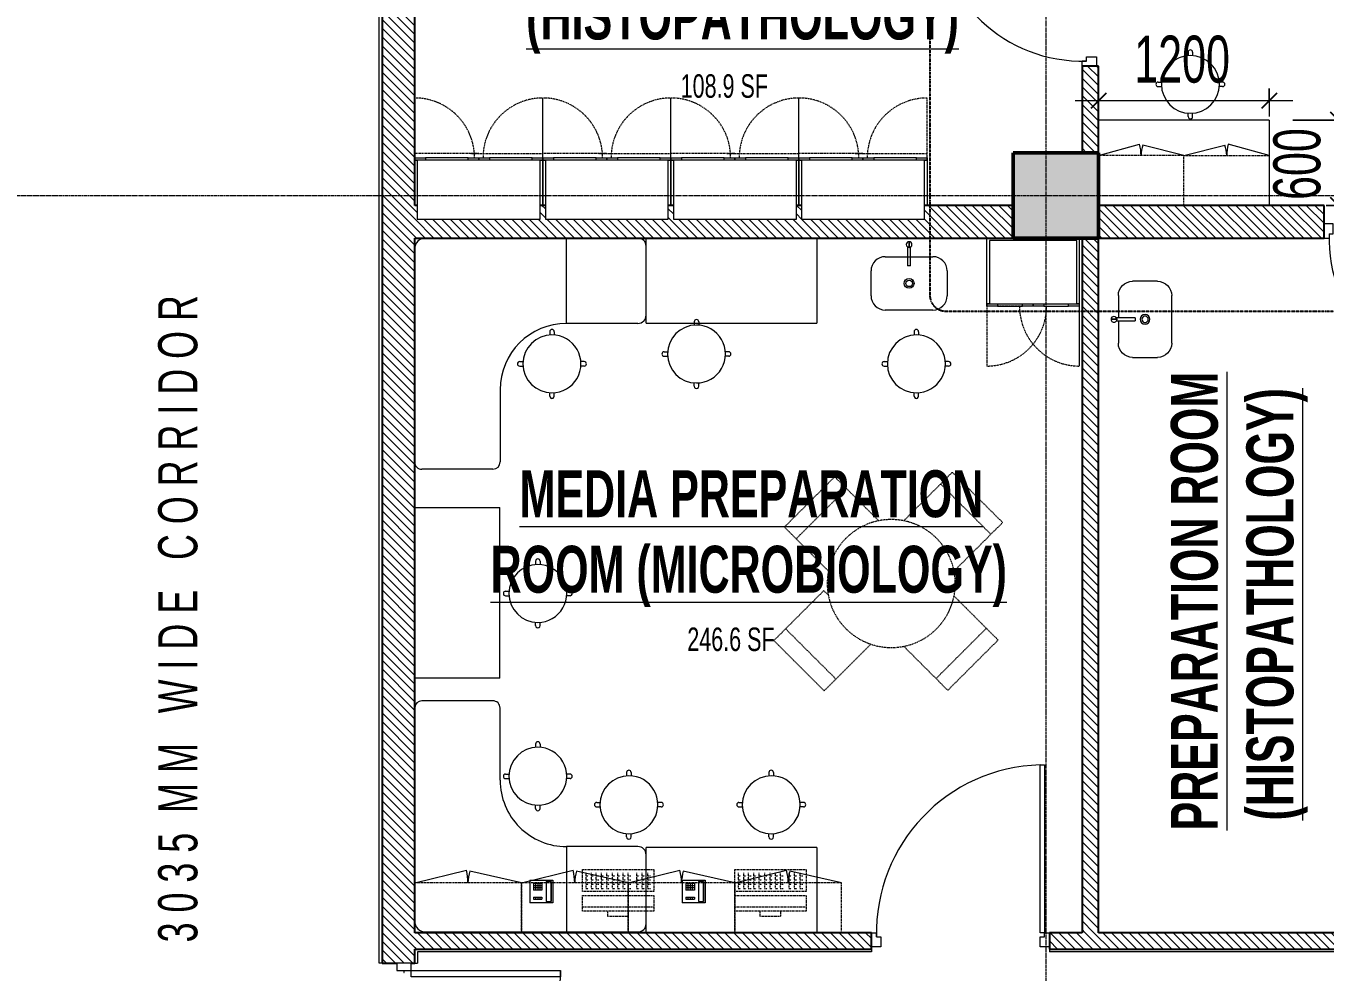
# Model space of a CAD drawing. Header units: millimetres. Extents: x -25222 to 91371, y -63339 to 20835.
# Drawn here: x 46568 to 55697, y -46850 to -40197 of the extents above; entities that cross this region are included whole.
import ezdxf

# ---------------------------------------------------------------- set-up
doc = ezdxf.new("R2010")
doc.units = ezdxf.units.MM
for name, pattern in [('Dash', [6.35, 3.175, -3.175]), ('Dash_2_', [6.35, 3.175, -3.175]), ('Grid Line', [22.225, 12.7, -3.175, 3.175, -3.175]), ('IMPORT-SLDTANVISIBLE0', [12.7, 6.35, -1.27, 1.27, -1.27, 1.27, -1.27])]:
    doc.linetypes.add(name, pattern=pattern)
for name, color, linetype, lineweight in [('A-ANNO-DIMS', 211, 'Continuous', 9), ('A-ANNO-DIMS-110', 211, 'Continuous', 9), ('A-ANNO-SYMB', 150, 'Continuous', 9), ('A-AREA-IDEN', 2, 'Continuous', 9), ('A-DETL-GENF', 92, 'Continuous', 5), ('A-DOOR', 31, 'Continuous', 5), ('A-DOOR-FRAM', 31, 'Continuous', 5), ('A-WALL', 113, 'Continuous', 5), ('A-WALL-PATT', 111, 'Continuous', 25), ('E-COMM', 2, 'Continuous', 5), ('G-ANNO-TEXT', 231, 'Continuous', 9), ('I-FURN', 30, 'Continuous', 5), ('P-SANR-FIXT', 6, 'Continuous', 5), ('Q-CASE', 31, 'Continuous', 5), ('Q-CASE-HDLN', 31, 'Dash_2_', 5), ('Q-SPCQ', 91, 'Continuous', 5), ('S-COLS', 52, 'Continuous', 5), ('S-GRID', 1, 'Continuous', 9)]:
    doc.layers.add(name, color=color, linetype=linetype, lineweight=lineweight)
doc.styles.add('Swis721 Cn BT_3', font='swissc.ttf', dxfattribs={"width": 0.8, "height": 165})
doc.styles.add('Swis721 Cn BT_4', font='swissc.ttf', dxfattribs={"width": 0.8, "height": 275})
doc.styles.add('Swis721 Cn BT_9', font='swissc.ttf', dxfattribs={"width": 0.8, "height": 330})
doc.styles.add('Swis721 Cn BT_B', font='swisscb.ttf', dxfattribs={"width": 0.8, "height": 330})
doc.dimstyles.new('Diagonal_-3_mm_Swiss', dxfattribs={"dimscale": 304.8, "dimtxt": 333.106598, "dimasz": 0.360892, "dimexe": 0.360892, "dimexo": 0.541339, "dimgap": 0.072178, "dimtad": 1, "dimdec": 0, "dimzin": 0, "dimdsep": 46, "dimtxsty": 'Swis721 Cn BT_9', "dimblk1": 'OBLIQUE', "dimblk2": 'OBLIQUE', "dimsah": 1, "dimcen": 0.09, "dimdle": 0.541339, "dimazin": 0, "dimtfac": 1, "dimtdec": 4, "dimtix": 1, "dimtmove": 0, "dimatfit": 3, "dimfxl": 1, "dimtvp": 1, "dimtolj": 1, "dimtzin": 0, "dimarcsym": 2})
pattern_1 = [(315, (14219.89, -54691.457), (30.869454, 30.869454), [])]

# ---------------------------------------------------------------- blocks, each defined once
blk = doc.blocks.new('CHAIR_office_ergonomic - FQBS-018-402431-4_ FOURTH FLOOR - GA PLAN')
at = {"layer": 'I-FURN', "color": 53, "linetype": 'Dash', "lineweight": 9}
for p, q in [((0, 536.8), (-500, 536.8)), ((-500, 471.8), (-500, 536.6)), ((-500, 465.3), (-500, 471.8)), ((-500, 420), (-500, 465.3)), ((0, 536.6), (0, 465.3)), ((0, 465.3), (0, 420)), ((-500, 97.4), (-500, 420)), ((-500, 420), (0, 420)), ((0, 420), (0, 97.4))]:
    blk.add_line(p, q, dxfattribs=at)
blk = doc.blocks.new('TABLE_round - FQTA-057-455834-4_ FOURTH FLOOR - GA PLAN')
at = {"layer": 'I-FURN', "color": 53, "linetype": 'Dash', "lineweight": 9}
for start, end in [(360, 180), (180, 360)]:
    blk.add_arc((0, 0), 450, start, end, dxfattribs=at)
blk = doc.blocks.new('CHAIR_office_ergonomic - FQBS-018-V16-4_ FOURTH FLOOR - GA PLAN')
at = {"layer": 'I-FURN', "color": 53, "linetype": 'Dash', "lineweight": 9}
for p, q in [((-454.2, -40.5), (-500, -40.5)), ((-500, -74.3), (-500, -40.5)), ((-500, -420), (-500, -74.3)), ((0, -71.7), (0, -74.3)), ((0, -74.3), (0, -420)), ((-500, -465.3), (-500, -420)), ((0, -420), (-500, -420)), ((0, -420), (0, -465.3)), ((-500, -536.6), (-500, -465.3)), ((-500, -536.8), (0, -536.8)), ((0, -465.3), (0, -536.6))]:
    blk.add_line(p, q, dxfattribs=at)
blk = doc.blocks.new('CHAIR_office_ergonomic - FQBS-018-V17-4_ FOURTH FLOOR - GA PLAN')
at = {"layer": 'I-FURN', "color": 53, "linetype": 'Dash', "lineweight": 9}
for p, q in [((0, 536.8), (-500, 536.8)), ((-500, 465.3), (-500, 536.6)), ((-500, 420), (-500, 465.3)), ((0, 536.6), (0, 465.3)), ((0, 465.3), (0, 420)), ((-500, 74.3), (-500, 420)), ((-500, 420), (0, 420)), ((0, 420), (0, 74.3)), ((-500, 53.5), (-500, 74.3)), ((0, 74.3), (0, 53.5))]:
    blk.add_line(p, q, dxfattribs=at)
blk = doc.blocks.new('CHAIR_office_ergonomic - FQBS-018-V18-4_ FOURTH FLOOR - GA PLAN')
at = {"layer": 'I-FURN', "color": 53, "linetype": 'Dash', "lineweight": 9}
for p, q in [((-500, -420), (-500, -97.4)), ((0, -97.4), (0, -420)), ((-500, -465.3), (-500, -420)), ((0, -420), (-500, -420)), ((0, -420), (0, -465.3)), ((-500, -536.6), (-500, -465.3)), ((-500, -536.8), (0, -536.8)), ((0, -465.3), (0, -536.6))]:
    blk.add_line(p, q, dxfattribs=at)
blk = doc.blocks.new('Lab_Stool_981 - Lab_Stool_981-395555-4_ FOURTH FLOOR - GA PLAN')
at = {"layer": 'I-FURN', "color": 53, "lineweight": 9}
for p, q in [((-15.9, 226.5), (-15.9, 203)), ((15.9, 226.5), (15.9, 203)), ((-226.5, 15.9), (-203, 15.9)), ((226.5, 15.9), (203, 15.9)), ((-226.5, -15.9), (-203, -15.9)), ((226.5, -15.9), (203, -15.9)), ((-15.9, -226.5), (-15.9, -203)), ((15.9, -226.5), (15.9, -203))]:
    blk.add_line(p, q, dxfattribs=at)
for centre, radius, start, end in [((0, 0), 203.6, 360, 180), ((0, 226.5), 15.9, 0, 180), ((-226.5, 0), 15.9, 90, 270), ((0, 0), 203.6, 180, 360), ((226.5, 0), 15.9, 270, 90), ((0, -226.5), 15.9, 180, 360)]:
    blk.add_arc(centre, radius, start, end, dxfattribs=at)
blk = doc.blocks.new('CABINET_tall_double_w_glazed_doors - FIJO-214-472242-4_ FOURTH FLOOR - GA PLAN')
at = {"layer": 'Q-CASE', "color": 53, "lineweight": 9}
for p, q in [((-177.8, 450), (-177.8, 870)), ((-177.8, 432), (-177.8, 450)), ((-177.8, 450), (-102.8, 450)), ((-159.8, 432), (-177.8, 432)), ((-177.8, 432), (-159.8, 432)), ((-177.8, 115), (-177.8, 432)), ((704.2, 432), (-159.8, 432)), ((-159.8, 432), (-159.8, 18)), ((-102.8, 450), (-102.8, 432)), ((197.2, 450), (-102.8, 450)), ((197.2, 432), (197.2, 450)), ((197.2, 450), (272.2, 450)), ((272.2, 432), (272.2, 450)), ((272.2, 450), (347.2, 450)), ((272.2, 450), (272.2, 432)), ((347.2, 450), (347.2, 432)), ((647.2, 450), (347.2, 450)), ((647.2, 432), (647.2, 450)), ((647.2, 450), (722.2, 450)), ((704.2, 18), (704.2, 432)), ((722.2, 432), (704.2, 432)), ((704.2, 432), (722.2, 432)), ((722.2, 450), (722.2, 432)), ((722.2, 432), (722.2, 115)), ((-159.8, 18), (704.2, 18))]:
    blk.add_line(p, q, dxfattribs=at)
at = {"layer": 'Q-CASE-HDLN', "color": 53, "linetype": 'Dash', "lineweight": 9}
for p, q in [((722.2, 432), (722.2, 870)), ((272.2, 480), (-177.8, 480)), ((216.1, 480), (272.2, 480)), ((272.2, 480), (722.2, 480)), ((272.2, 480), (328.3, 480))]:
    blk.add_line(p, q, dxfattribs=at)
for centre, start, end in [((-177.8, 450), 360, 90), ((722.2, 450), 90, 180)]:
    blk.add_arc(centre, 420, start, end, dxfattribs=at)
blk = doc.blocks.new('CABINET_tall_double_w_glazed_doors - FIJO-214-V19-4_ FOURTH FLOOR - GA PLAN')
at = {"layer": 'Q-CASE', "color": 53, "lineweight": 9}
for p, q in [((-177.8, 450), (-177.8, 870)), ((-177.8, 450), (-102.8, 450)), ((-159.8, 432), (-177.8, 432)), ((-177.8, 432), (-159.8, 432)), ((704.2, 432), (-159.8, 432)), ((-159.8, 432), (-159.8, 18)), ((-102.8, 450), (-102.8, 432)), ((197.2, 450), (-102.8, 450)), ((197.2, 432), (197.2, 450)), ((197.2, 450), (272.2, 450)), ((272.2, 432), (272.2, 450)), ((272.2, 450), (347.2, 450)), ((272.2, 450), (272.2, 432)), ((347.2, 450), (347.2, 432)), ((647.2, 450), (347.2, 450)), ((647.2, 432), (647.2, 450)), ((647.2, 450), (722.2, 450)), ((704.2, 18), (704.2, 432)), ((722.2, 432), (704.2, 432)), ((704.2, 432), (722.2, 432)), ((722.2, 450), (722.2, 432)), ((722.2, 432), (722.2, 115)), ((-159.8, 18), (704.2, 18))]:
    blk.add_line(p, q, dxfattribs=at)
at = {"layer": 'Q-CASE-HDLN', "color": 53, "linetype": 'Dash', "lineweight": 9}
for p, q in [((722.2, 432), (722.2, 870)), ((272.2, 480), (-177.8, 480)), ((216.1, 480), (272.2, 480)), ((272.2, 480), (722.2, 480)), ((272.2, 480), (328.3, 480))]:
    blk.add_line(p, q, dxfattribs=at)
for centre, start, end in [((-177.8, 450), 360, 90), ((722.2, 450), 90, 180)]:
    blk.add_arc(centre, 420, start, end, dxfattribs=at)
blk = doc.blocks.new('TAPWARE_boiling-chilled_water_unit1 - HYTP-029-439309-4_ FOURTH FLOOR - GA PLAN')
at = {"layer": 'P-SANR-FIXT', "color": 53, "lineweight": 9}
for p, q in [((0, 520), (0, 480)), ((0, 480), (0, 520)), ((10, 350), (-10, 350))]:
    blk.add_line(p, q, dxfattribs=at)
for start, end in [(90, 270), (270, 90)]:
    blk.add_arc((0, 500), 20, start, end, dxfattribs=at)
for points in [[(-6.3, 481), (-7.6, 481.4), (-8.8, 482), (-10, 482.7)], [(-10, 482.7), (-10, 473), (-10, 452.5), (-10, 419.4), (-10, 384.9), (-10, 361.6), (-10, 350)], [(-2.1, 480.1), (-2.8, 480.2), (-3.5, 480.3), (-4.1, 480.4)], [(4.2, 480.5), (3.5, 480.3), (2.8, 480.2), (2.1, 480.1)], [(10, 482.7), (8.8, 482), (7.6, 481.4), (6.3, 481)], [(10, 350), (10, 361.6), (10, 384.9), (10, 419.4), (10, 452.5), (10, 473), (10, 482.7)]]:
    blk.add_open_spline(points, degree=3, dxfattribs=at)
blk = doc.blocks.new('BETACRYL BB R 5337 - 0-100 Classic White-408851-4_ FOURTH FLOOR - GA PLAN')
at = {"layer": 'A-DETL-GENF', "color": 53, "lineweight": 9}
for p, q in [((-167.5, 187.5), (167.5, 187.5)), ((-267.5, -87.5), (-267.5, 87.5)), ((267.5, 87.5), (267.5, -87.5)), ((-10, -187.5), (-167.5, -187.5)), ((167.5, -187.5), (10, -187.5))]:
    blk.add_line(p, q, dxfattribs=at)
for radius in [35, 23]:
    blk.add_circle((0, 0), radius, dxfattribs=at)
for centre, start, end in [((-167.5, 87.5), 90, 180), ((167.5, 87.5), 360, 90), ((-167.5, -87.5), 180, 270), ((167.5, -87.5), 270, 360)]:
    blk.add_arc(centre, 100, start, end, dxfattribs=at)
blk = doc.blocks.new('BETACRYL BB R 5337 - 0-100 Classic White-V22-4_ FOURTH FLOOR - GA PLAN')
at = {"layer": 'A-DETL-GENF', "color": 53, "lineweight": 9}
for p, q in [((-167.5, 187.5), (167.5, 187.5)), ((-267.5, -87.5), (-267.5, 87.5)), ((267.5, 87.5), (267.5, -87.5)), ((167.5, -187.5), (-167.5, -187.5))]:
    blk.add_line(p, q, dxfattribs=at)
for radius in [35, 23]:
    blk.add_circle((0, 0), radius, dxfattribs=at)
for centre, start, end in [((-167.5, 87.5), 90, 180), ((167.5, 87.5), 360, 90), ((-167.5, -87.5), 180, 270), ((167.5, -87.5), 270, 360)]:
    blk.add_arc(centre, 100, start, end, dxfattribs=at)
blk = doc.blocks.new('CABINET_tall_double_w_glazed_doors - 690-474934-4_ FOURTH FLOOR - GA PLAN')
at = {"layer": 'Q-CASE', "color": 53, "lineweight": 9}
for p, q in [((-52.8, 480), (-52.8, 900)), ((-52.8, 462), (-52.8, 480)), ((-52.8, 480), (22.2, 480)), ((-34.8, 462), (-52.8, 462)), ((-52.8, 462), (-34.8, 462)), ((-52.8, 0), (-52.8, 462)), ((579.2, 462), (-34.8, 462)), ((-34.8, 462), (-34.8, 18)), ((22.2, 480), (22.2, 462)), ((197.2, 480), (22.2, 480)), ((197.2, 462), (197.2, 480)), ((197.2, 480), (272.2, 480)), ((272.2, 462), (272.2, 480)), ((272.2, 480), (347.2, 480)), ((272.2, 480), (272.2, 462)), ((347.2, 480), (347.2, 462)), ((522.2, 480), (347.2, 480)), ((522.2, 462), (522.2, 480)), ((522.2, 480), (597.2, 480)), ((579.2, 18), (579.2, 462)), ((597.2, 462), (579.2, 462)), ((579.2, 462), (597.2, 462)), ((597.2, 480), (597.2, 462)), ((597.2, 462), (597.2, 0)), ((-34.8, 18), (579.2, 18))]:
    blk.add_line(p, q, dxfattribs=at)
at = {"layer": 'Q-CASE-HDLN', "color": 53, "linetype": 'Dash', "lineweight": 9}
for p, q in [((597.2, 462), (597.2, 900)), ((197.2, 480), (22.2, 480)), ((347.2, 480), (522.2, 480))]:
    blk.add_line(p, q, dxfattribs=at)
for centre, start, end in [((-52.8, 480), 360, 90), ((597.2, 480), 90, 180)]:
    blk.add_arc(centre, 420, start, end, dxfattribs=at)
blk = doc.blocks.new('CUPBOARD_wall_mount_double_door_adj_shelves - FIJO-146 _waterproof_-3240660-4_ FOURTH FLOOR - GA PLAN')
at = {"layer": 'Q-CASE', "color": 53, "lineweight": 9}
for p, q in [((-330.3, 350), (33.1, 439)), ((419.7, 350), (56.6, 433.7))]:
    blk.add_line(p, q, dxfattribs=at)
for centre, radius, start, end in [((-331.6, 350), 375.4, 360, 13.71424), ((420.7, 335.4), 377.2, 164.89323, 177.77552)]:
    blk.add_arc(centre, radius, start, end, dxfattribs=at)
at = {"layer": 'Q-CASE-HDLN', "color": 53, "linetype": 'Dash', "lineweight": 9}
for p, q in [((419.7, 350), (-330.3, 350)), ((-330.3, 350), (-330.3, 0)), ((419.7, 0), (419.7, 350)), ((-330.3, 0), (419.7, 0))]:
    blk.add_line(p, q, dxfattribs=at)
blk = doc.blocks.new('COMPUTER_desktop - ITNE-007-373771-4_ FOURTH FLOOR - GA PLAN')
at = {"layer": 'Q-SPCQ', "color": 53, "linetype": 'Dash', "lineweight": 9}
for p, q in [((-500, 155), (0, 155)), ((-500, 0), (-500, 155)), ((-478, 131), (-478, 111)), ((-478, 111), (-458, 111)), ((-478, 101), (-478, 81)), ((-440.8, 131), (-440.8, 111)), ((-440.8, 111), (-420.8, 111)), ((-440.8, 101), (-440.8, 81)), ((-406.5, 131), (-406.5, 111)), ((-406.5, 111), (-386.5, 111)), ((-406.5, 101), (-406.5, 81)), ((-370.5, 131), (-370.5, 111)), ((-370.5, 111), (-350.5, 111)), ((-370.5, 101), (-370.5, 81)), ((-332.1, 131), (-332.1, 111)), ((-332.1, 111), (-312.1, 111)), ((-332.1, 101), (-332.1, 81)), ((-292.3, 131), (-292.3, 111)), ((-292.3, 111), (-272.3, 111)), ((-292.3, 101), (-292.3, 81)), ((-255.8, 131), (-255.8, 111)), ((-255.8, 111), (-235.8, 111)), ((-255.8, 101), (-255.8, 81)), ((-217.3, 131), (-217.3, 111)), ((-217.3, 111), (-197.3, 111)), ((-217.3, 101), (-217.3, 81)), ((-181.4, 131), (-181.4, 111)), ((-181.4, 111), (-161.4, 111)), ((-181.4, 101), (-181.4, 81)), ((-122.2, 131), (-122.2, 111)), ((-122.2, 111), (-102.2, 111)), ((-122.2, 101), (-122.2, 81)), ((-84.2, 131), (-84.2, 111)), ((-84.2, 111), (-64.2, 111)), ((-84.2, 101), (-84.2, 81)), ((-43.2, 131), (-43.2, 111)), ((-43.2, 111), (-23.2, 111)), ((-43.2, 101), (-43.2, 81)), ((0, 155), (0, 0)), ((0, 0), (-500, 0)), ((-478, 81), (-458, 81)), ((-478, 71), (-478, 51)), ((-478, 51), (-458, 51)), ((-478, 41), (-478, 21)), ((-478, 21), (-458, 21)), ((-440.8, 81), (-420.8, 81)), ((-440.8, 71), (-440.8, 51)), ((-440.8, 51), (-420.8, 51)), ((-440.8, 41), (-440.8, 21)), ((-440.8, 21), (-420.8, 21)), ((-406.5, 81), (-386.5, 81)), ((-406.5, 71), (-406.5, 51)), ((-406.5, 51), (-386.5, 51)), ((-406.5, 41), (-406.5, 21)), ((-406.5, 21), (-386.5, 21)), ((-370.5, 81), (-350.5, 81)), ((-370.5, 71), (-370.5, 51)), ((-370.5, 51), (-350.5, 51)), ((-370.5, 41), (-370.5, 21)), ((-370.5, 21), (-350.5, 21)), ((-332.1, 81), (-312.1, 81)), ((-332.1, 71), (-332.1, 51)), ((-332.1, 51), (-312.1, 51)), ((-332.1, 41), (-332.1, 21)), ((-332.1, 21), (-312.1, 21)), ((-292.3, 81), (-272.3, 81)), ((-292.3, 71), (-292.3, 51)), ((-292.3, 51), (-272.3, 51)), ((-292.3, 41), (-292.3, 21)), ((-292.3, 21), (-272.3, 21)), ((-255.8, 81), (-235.8, 81)), ((-255.8, 71), (-255.8, 51)), ((-255.8, 51), (-235.8, 51)), ((-255.8, 41), (-255.8, 21)), ((-255.8, 21), (-235.8, 21)), ((-217.3, 81), (-197.3, 81)), ((-217.3, 71), (-217.3, 51)), ((-217.3, 51), (-197.3, 51)), ((-217.3, 41), (-217.3, 21)), ((-217.3, 21), (-197.3, 21)), ((-181.4, 81), (-161.4, 81)), ((-181.4, 71), (-181.4, 51)), ((-181.4, 51), (-161.4, 51)), ((-181.4, 41), (-181.4, 21)), ((-181.4, 21), (-161.4, 21)), ((-122.2, 81), (-102.2, 81)), ((-122.2, 71), (-122.2, 51)), ((-122.2, 51), (-102.2, 51)), ((-122.2, 41), (-122.2, 21)), ((-122.2, 21), (-102.2, 21)), ((-84.2, 81), (-64.2, 81)), ((-84.2, 71), (-84.2, 51)), ((-84.2, 51), (-64.2, 51)), ((-84.2, 41), (-84.2, 21)), ((-84.2, 21), (-64.2, 21)), ((-43.2, 81), (-23.2, 81)), ((-43.2, 71), (-43.2, 51)), ((-43.2, 51), (-23.2, 51)), ((-43.2, 41), (-43.2, 21)), ((-43.2, 21), (-23.2, 21)), ((0, 0), (-500, 0)), ((-500, -138), (-500, -29)), ((-500, -29), (0, -29)), ((0, -29), (0, -138)), ((-500, -109), (0, -109)), ((0, -138), (-500, -138)), ((-323.1, -175), (-323.1, -138)), ((-179.5, -175), (-323.1, -175)), ((-179.5, -138), (-179.5, -175))]:
    blk.add_line(p, q, dxfattribs=at)
blk = doc.blocks.new('TELEPHONE_handset2 - ITNE-049-356145-4_ FOURTH FLOOR - GA PLAN')
at = {"layer": 'E-COMM', "color": 53, "lineweight": 9}
for p, q in [((-80, -80), (-80, 80)), ((-80, 80), (80, 80)), ((-70, 70), (70, 70)), ((-70, 70), (-70, 68.1)), ((70, 68.1), (-70, 68.1)), ((-70, 68.1), (-70, 33.2)), ((-70, 33.2), (70, 33.2)), ((-55, 4.7), (-10, 4.7)), ((-55, 4.7), (-55, -55.1)), ((-40, 4.7), (-40, -55.1)), ((-25, 4.7), (-25, -55.1)), ((-10, 4.7), (-10, -55.1)), ((40, 4.7), (55, 4.7)), ((40, -55.1), (40, 4.7)), ((55, -55.1), (55, 4.7)), ((70, 70), (70, 68.1)), ((70, 33.2), (70, 68.1)), ((80, 80), (80, -80)), ((-80, -80), (80, -80)), ((-55, -10.2), (-10, -10.2)), ((-55, -25.2), (-10, -25.2)), ((-55, -40.1), (-10, -40.1)), ((-55, -55.1), (-10, -55.1)), ((40, -10.2), (55, -10.2)), ((40, -25.2), (55, -25.2)), ((40, -40.1), (55, -40.1)), ((40, -55.1), (55, -55.1))]:
    blk.add_line(p, q, dxfattribs=at)
blk = doc.blocks.new('Lab_Stool_981 - Lab_Stool_981-398102-4_ FOURTH FLOOR - GA PLAN')
at = {"layer": 'I-FURN', "color": 53, "lineweight": 9}
for p, q in [((-15.9, 226.5), (-15.9, 203)), ((15.9, 226.5), (15.9, 203)), ((-226.5, 15.9), (-203, 15.9)), ((226.5, 15.9), (203, 15.9)), ((-226.5, -15.9), (-203, -15.9)), ((226.5, -15.9), (203, -15.9)), ((-15.9, -226.5), (-15.9, -203)), ((15.9, -226.5), (15.9, -203))]:
    blk.add_line(p, q, dxfattribs=at)
for centre, radius, start, end in [((0, 0), 203.6, 0, 180), ((0, 226.5), 15.9, 0, 180), ((-226.5, 0), 15.9, 90, 270), ((226.5, 0), 15.9, 270, 90), ((0, 0), 203.6, 180, 0), ((0, -226.5), 15.9, 180, 360)]:
    blk.add_arc(centre, radius, start, end, dxfattribs=at)
blk = doc.blocks.new('Steelcase Details - Worksurface - Airtouch - Universal System - Rectangular - 1200_600-V59-4_ FOURTH FLOOR - GA PLAN')
at = {"layer": 'I-FURN', "color": 53, "lineweight": 9}
for p, q in [((25.4, -647.2), (25.4, -48.2)), ((1225.4, -418.2), (1225.4, -647.2)), ((25.4, -647.2), (1225.4, -647.2))]:
    blk.add_line(p, q, dxfattribs=at)
blk = doc.blocks.new('Steelcase Details - Worksurface - Series 5 - 90 Degree Equal - 23__ D x 64__ W-V64-4_ FOURTH FLOOR - GA PLAN')
at = {"layer": 'I-FURN', "color": 53, "lineweight": 9}
for p, q in [((461.5, -493.5), (461.5, -1985.8)), ((2087.1, -966.5), (2087.1, -468.1)), ((1528.3, -1017.3), (2036.3, -1017.3)), ((1061.5, -1484.1), (461.5, -1484.1)), ((1061.5, -1985.8), (1061.5, -1484.1))]:
    blk.add_line(p, q, dxfattribs=at)
for centre, radius, start, end in [((537.7, -493.5), 76.2, 90, 180), ((2036.3, -468.1), 50.8, 0, 90), ((2036.3, -966.5), 50.8, 270, 360), ((1528.3, -1484.1), 466.8, 90, 180), ((518.7, -1985.8), 57.2, 180, 270), ((1004.4, -1985.8), 57.1, 270, 0)]:
    blk.add_arc(centre, radius, start, end, dxfattribs=at)
blk = doc.blocks.new('Steelcase Details - Worksurface - Airtouch - Universal System - Rectangular - 1200_600-1183984-4_ FOURTH FLOOR - GA PLAN')
at = {"layer": 'I-FURN', "color": 53, "lineweight": 9}
for p, q in [((25.4, -647.2), (25.4, -48.2)), ((1225.4, -48.2), (1225.4, -647.2)), ((25.4, -647.2), (1225.4, -647.2))]:
    blk.add_line(p, q, dxfattribs=at)
blk = doc.blocks.new('Steelcase Details - Worksurface - Series 5 - 90 Degree Equal - 23__ D x 64__ W-V65-4_ FOURTH FLOOR - GA PLAN')
at = {"layer": 'I-FURN', "color": 53, "lineweight": 9}
for p, q in [((1061.5, 1985.8), (1061.5, 1484.1)), ((1061.5, 1484.1), (461.5, 1484.1)), ((1528.3, 1017.3), (2036.3, 1017.3)), ((2087.1, 966.5), (2087.1, 468.1))]:
    blk.add_line(p, q, dxfattribs=at)
for centre, radius, start, end in [((518.7, 1985.8), 57.1, 90, 180), ((1004.4, 1985.8), 57.1, 0, 90), ((1528.3, 1484.1), 466.8, 180, 270), ((2036.3, 966.5), 50.8, 0, 90), ((537.7, 493.5), 76.2, 180, 270), ((2036.3, 468.1), 50.8, 270, 0)]:
    blk.add_arc(centre, radius, start, end, dxfattribs=at)
blk = doc.blocks.new('CUPBOARD_wall_mount_double_door_adj_shelves - FIJO-146 _waterproof_-3240689-4_ FOURTH FLOOR - GA PLAN')
at = {"layer": 'Q-CASE', "color": 53, "lineweight": 9}
for p, q in [((-255.3, 350), (33.1, 429.5)), ((344.7, 350), (56.6, 424.1))]:
    blk.add_line(p, q, dxfattribs=at)
for centre, radius, start, end in [((-256.6, 350), 300.4, 360, 15.33997), ((345.7, 336.2), 302.2, 163.09196, 177.38966)]:
    blk.add_arc(centre, radius, start, end, dxfattribs=at)
at = {"layer": 'Q-CASE-HDLN', "color": 53, "linetype": 'Dash', "lineweight": 9}
for p, q in [((344.7, 350), (-255.3, 350)), ((-255.3, 350), (-255.3, 0)), ((344.7, 0), (344.7, 350)), ((-255.3, 0), (344.7, 0))]:
    blk.add_line(p, q, dxfattribs=at)
blk = doc.blocks.new('CUPBOARD_wall_mount_double_door_adj_shelves - FIJO-146 _waterproof_-3240690-4_ FOURTH FLOOR - GA PLAN')
at = {"layer": 'Q-CASE', "color": 53, "lineweight": 9}
for p, q in [((-255.3, -350), (33.1, -429.5)), ((344.7, -350), (56.6, -424.1))]:
    blk.add_line(p, q, dxfattribs=at)
for centre, radius, start, end in [((-256.6, -350), 300.4, 344.66003, 0), ((345.7, -336.2), 302.2, 182.61034, 196.90804)]:
    blk.add_arc(centre, radius, start, end, dxfattribs=at)
at = {"layer": 'Q-CASE-HDLN', "color": 53, "linetype": 'Dash', "lineweight": 9}
for p, q in [((-255.3, -350), (-255.3, 0)), ((-255.3, 0), (344.7, 0)), ((344.7, 0), (344.7, -350)), ((344.7, -350), (-255.3, -350))]:
    blk.add_line(p, q, dxfattribs=at)
blk = doc.blocks.new('MM-HOSPITAL A_B BLOCK 2022_05_19_Interiors_rvt-1-4_ FOURTH FLOOR - GA PLAN')
at = {"layer": 'A-WALL', "color": 10, "lineweight": 9}
for p, q in [((49050.1, -46788.7), (49050.1, -33098.7)), ((49320.1, -46708.7), (49320.1, -46788.7)), ((52510.1, -46708.7), (49320.1, -46708.7)), ((52510.1, -46688.7), (52510.1, -46708.7)), ((53760.1, -46688.7), (53760.1, -46708.7)), ((60070.1, -46708.7), (53760.1, -46708.7)), ((49070.1, -46788.7), (49050.1, -46788.7)), ((49300.1, -46788.7), (49320.1, -46788.7))]:
    blk.add_line(p, q, dxfattribs=at)
at = {"color": 53, "lineweight": 9}
for name, p, rotation in [('Lab_Stool_981 - Lab_Stool_981-398102-4_ FOURTH FLOOR - GA PLAN', (54750.7, -40607.8), 270.0000000000002), ('Steelcase Details - Worksurface - Airtouch - Universal System - Rectangular - 1200_600-V59-4_ FOURTH FLOOR - GA PLAN', (55330.5, -41507), 180), ('CUPBOARD_wall_mount_double_door_adj_shelves - FIJO-146 _waterproof_-3240690-4_ FOURTH FLOOR - GA PLAN', (55049.8, -41458.7), 180), ('Steelcase Details - Worksurface - Series 5 - 90 Degree Equal - 23__ D x 64__ W-V65-4_ FOURTH FLOOR - GA PLAN', (48882.8, -41227.2), 270.0000000000002), ('CABINET_tall_double_w_glazed_doors - 690-474934-4_ FOURTH FLOOR - GA PLAN', (53917.3, -41688.7), 180), ('Lab_Stool_981 - Lab_Stool_981-395555-4_ FOURTH FLOOR - GA PLAN', (51279.8, -42504.2), 270.0000000000001), ('TAPWARE_boiling-chilled_water_unit1 - HYTP-029-439309-4_ FOURTH FLOOR - GA PLAN', (54713.5, -42260.2), 90.0000000000015), ('Lab_Stool_981 - Lab_Stool_981-395555-4_ FOURTH FLOOR - GA PLAN', (50264.4, -42573.7), 270.0000000000001), ('Lab_Stool_981 - Lab_Stool_981-395555-4_ FOURTH FLOOR - GA PLAN', (52825.1, -42573.7), 270.0000000000001), ('CHAIR_office_ergonomic - FQBS-018-V17-4_ FOURTH FLOOR - GA PLAN', (53051.8, -44068.8), 315.0000000000009), ('CHAIR_office_ergonomic - FQBS-018-402431-4_ FOURTH FLOOR - GA PLAN', (52631, -43747.1), 45.0000000000009), ('TABLE_round - FQTA-057-455834-4_ FOURTH FLOOR - GA PLAN', (52648.7, -44118.3), 315), ('Steelcase Details - Worksurface - Airtouch - Universal System - Rectangular - 1200_600-1183984-4_ FOURTH FLOOR - GA PLAN', (49251.8, -44808.2), 89.99999999999957), ('Lab_Stool_981 - Lab_Stool_981-395555-4_ FOURTH FLOOR - GA PLAN', (50165.1, -44187.9), 270.0000000000001), ('CHAIR_office_ergonomic - FQBS-018-V16-4_ FOURTH FLOOR - GA PLAN', (52556.8, -44493.1), 314.999999999999), ('CHAIR_office_ergonomic - FQBS-018-V18-4_ FOURTH FLOOR - GA PLAN', (53019.9, -44136), 44.99999999999905), ('Steelcase Details - Worksurface - Series 5 - 90 Degree Equal - 23__ D x 64__ W-V64-4_ FOURTH FLOOR - GA PLAN', (48882.8, -47029.9), 89.99999999999999), ('Lab_Stool_981 - Lab_Stool_981-395555-4_ FOURTH FLOOR - GA PLAN', (50165.1, -45473.7), 270.0000000000001), ('Lab_Stool_981 - Lab_Stool_981-395555-4_ FOURTH FLOOR - GA PLAN', (50805.1, -45673.7), 270.0000000000001), ('Lab_Stool_981 - Lab_Stool_981-395555-4_ FOURTH FLOOR - GA PLAN', (51805.1, -45673.7), 270.0000000000001), ('Steelcase Details - Worksurface - Airtouch - Universal System - Rectangular - 1200_600-1183984-4_ FOURTH FLOOR - GA PLAN', (52151.1, -46622), 180), ('TELEPHONE_handset2 - ITNE-049-356145-4_ FOURTH FLOOR - GA PLAN', (50189.7, -46283.7), 270.0000000000005), ('TELEPHONE_handset2 - ITNE-049-356145-4_ FOURTH FLOOR - GA PLAN', (51260.2, -46283.7), 270.0000000000005)]:
    blk.add_blockref(name, p, dxfattribs=dict(at, rotation=rotation))
for name, p in [('CABINET_tall_double_w_glazed_doors - FIJO-214-V19-4_ FOURTH FLOOR - GA PLAN', (49477.9, -41573.7)), ('CABINET_tall_double_w_glazed_doors - FIJO-214-472242-4_ FOURTH FLOOR - GA PLAN', (50377.9, -41573.7)), ('CABINET_tall_double_w_glazed_doors - FIJO-214-472242-4_ FOURTH FLOOR - GA PLAN', (51277.9, -41573.7)), ('CABINET_tall_double_w_glazed_doors - FIJO-214-472242-4_ FOURTH FLOOR - GA PLAN', (52177.9, -41573.7)), ('CUPBOARD_wall_mount_double_door_adj_shelves - FIJO-146 _waterproof_-3240689-4_ FOURTH FLOOR - GA PLAN', (54360.4, -41458.7)), ('Steelcase Details - Worksurface - Airtouch - Universal System - Rectangular - 1200_600-1183984-4_ FOURTH FLOOR - GA PLAN', (50900.3, -41640.5)), ('TAPWARE_boiling-chilled_water_unit1 - HYTP-029-439309-4_ FOURTH FLOOR - GA PLAN', (52773.9, -42234.7)), ('BETACRYL BB R 5337 - 0-100 Classic White-V22-4_ FOURTH FLOOR - GA PLAN', (52773.9, -42007.2)), ('CUPBOARD_wall_mount_double_door_adj_shelves - FIJO-146 _waterproof_-3240660-4_ FOURTH FLOOR - GA PLAN', (49630.4, -46573.7)), ('CUPBOARD_wall_mount_double_door_adj_shelves - FIJO-146 _waterproof_-3240660-4_ FOURTH FLOOR - GA PLAN', (50380.4, -46573.7)), ('COMPUTER_desktop - ITNE-007-373771-4_ FOURTH FLOOR - GA PLAN', (50979.6, -46283.7)), ('CUPBOARD_wall_mount_double_door_adj_shelves - FIJO-146 _waterproof_-3240660-4_ FOURTH FLOOR - GA PLAN', (51130.4, -46573.7)), ('COMPUTER_desktop - ITNE-007-373771-4_ FOURTH FLOOR - GA PLAN', (52050.1, -46283.7)), ('CUPBOARD_wall_mount_double_door_adj_shelves - FIJO-146 _waterproof_-3240660-4_ FOURTH FLOOR - GA PLAN', (51880.4, -46573.7))]:
    blk.add_blockref(name, p, dxfattribs=at)
at = {"color": 53, "lineweight": 9, "extrusion": (0, 0, -1), "rotation": 89.9999999999995}
blk.add_blockref('BETACRYL BB R 5337 - 0-100 Classic White-408851-4_ FOURTH FLOOR - GA PLAN', (-54431.9, -42260.2), dxfattribs=at)
blk = doc.blocks.new('M_Concrete-Rectangular-Column - 600 x 600-V1-4_ FOURTH FLOOR - GA PLAN')
at = {"layer": 'S-COLS'}
blk.add_hatch(color=55, dxfattribs=at).paths.add_polyline_path([(300, 300), (-300, 300), (-300, -300), (300, -300)], flags=0)
at = {"layer": 'S-COLS', "color": 250, "lineweight": 50}
for p, q in [((300, 300), (-300, 300)), ((-300, 300), (-300, -300)), ((300, -300), (300, 300)), ((-300, -300), (300, -300))]:
    blk.add_line(p, q, dxfattribs=at)
blk = doc.blocks.new('DC_SglFl-W-Int - D 1_25-12383854-4_ FOURTH FLOOR - GA PLAN')
at = {"layer": 'A-DOOR'}
for p, q in [((560, 57.5), (560, 1237.5)), ((560, 1237.5), (590, 1237.5)), ((590, 1237.5), (590, 57.5)), ((590, 57.5), (560, 57.5))]:
    blk.add_line(p, q, dxfattribs=at)
blk.add_arc((590, 57.5), 1180.4, 91.45636, 181.45636, dxfattribs=at)
at = {"layer": 'A-DOOR-FRAM'}
for p, q in [((-625, -42.5), (-625, 57.5)), ((-625, 57.5), (-590, 57.5)), ((-590, 27.5), (-590, 57.5)), ((-590, 27.5), (-560, 27.5)), ((-560, 27.5), (-560, -42.5)), ((560, 27.5), (590, 27.5)), ((560, -42.5), (560, 27.5)), ((590, 57.5), (625, 57.5)), ((590, 27.5), (590, 57.5)), ((625, 57.5), (625, -42.5)), ((-560, -42.5), (-625, -42.5)), ((625, -42.5), (560, -42.5))]:
    blk.add_line(p, q, dxfattribs=at)
blk = doc.blocks.new('M_Door-Passage-Double-Flush - D 2_2-14736277-4_ FOURTH FLOOR - GA PLAN')
at = {"layer": 'A-DOOR'}
for p, q in [((-1050, 96.35), (-1050, 1146.35)), ((-1050, 1146.35), (-1005, 1146.35)), ((-1005, 1146.35), (-1005, 96.35)), ((1050, 1146.35), (1005, 1146.35)), ((1005, 1146.35), (1005, 96.35)), ((1050, 96.35), (1050, 1146.35)), ((-1005, 96.35), (-1050, 96.35)), ((1005, 96.35), (1050, 96.35))]:
    blk.add_line(p, q, dxfattribs=at)
for centre, start, end in [((-1050, 96.35), 0, 90), ((1050, 96.35), 90, 180)]:
    blk.add_arc(centre, 1050, start, end, dxfattribs=at)
at = {"layer": 'A-DOOR-FRAM'}
for p, q in [((-1050, 96.35), (-1100, 96.35)), ((-1100, 96.35), (-1100, -3.65)), ((-1050, 46.5875), (-1050, 96.35)), ((1050, 96.35), (1050, 46.5875)), ((1100, 96.35), (1050, 96.35)), ((1100, -3.65), (1100, 96.35)), ((-1034.125, 46.5875), (-1050, 46.5875)), ((-1050, -3.65), (-1050, 45.5625)), ((-1050, 45.5625), (-1034.125, 45.5625)), ((-1034.125, 45.5625), (-1034.125, 46.5875)), ((1050, 46.5875), (1034.125, 46.5875)), ((1034.125, 46.5875), (1034.125, 45.5625)), ((1034.125, 45.5625), (1050, 45.5625)), ((1050, 45.5625), (1050, -3.65)), ((-1100, -3.65), (-1050, -3.65)), ((1050, -3.65), (1100, -3.65))]:
    blk.add_line(p, q, dxfattribs=at)
blk = doc.blocks.new('DC_SglFl-W-Int - D 1_1-5263076-4_ FOURTH FLOOR - GA PLAN')
at = {"layer": 'A-DOOR'}
for p, q in [((485, -115), (485, -1145)), ((515, -115), (485, -115)), ((515, -1145), (515, -115)), ((485, -1145), (515, -1145))]:
    blk.add_line(p, q, dxfattribs=at)
blk.add_arc((515, -115), 1030.4, 178.33166, 268.33166, dxfattribs=at)
at = {"layer": 'A-DOOR-FRAM'}
for p, q in [((-550, -15), (-550, -115)), ((-485, -15), (-550, -15)), ((-515, -85), (-485, -85)), ((-515, -85), (-515, -115)), ((-485, -85), (-485, -15)), ((485, -15), (485, -85)), ((550, -15), (485, -15)), ((485, -85), (515, -85)), ((515, -85), (515, -115)), ((550, -115), (550, -15)), ((-550, -115), (-515, -115)), ((515, -115), (550, -115))]:
    blk.add_line(p, q, dxfattribs=at)
blk = doc.blocks.new('DC_SglFl-W-Int - D 1_1-6082375-4_ FOURTH FLOOR - GA PLAN')
at = {"layer": 'A-DOOR'}
for p, q in [((485, 57.5), (485, 1087.5)), ((485, 1087.5), (515, 1087.5)), ((515, 1087.5), (515, 57.5)), ((515, 57.5), (485, 57.5))]:
    blk.add_line(p, q, dxfattribs=at)
blk.add_arc((515, 57.5), 1030.4, 91.66834, 181.66834, dxfattribs=at)
at = {"layer": 'A-DOOR-FRAM'}
for p, q in [((-550, -42.5), (-550, 57.5)), ((-550, 57.5), (-515, 57.5)), ((-515, 27.5), (-515, 57.5)), ((-515, 27.5), (-485, 27.5)), ((-485, 27.5), (-485, -42.5)), ((485, 27.5), (515, 27.5)), ((485, -42.5), (485, 27.5)), ((515, 57.5), (550, 57.5)), ((515, 27.5), (515, 57.5)), ((550, 57.5), (550, -42.5)), ((-485, -42.5), (-550, -42.5)), ((550, -42.5), (485, -42.5))]:
    blk.add_line(p, q, dxfattribs=at)
blk = doc.blocks.new('DIMBLOCK174-4_ FOURTH FLOOR - GA PLAN')
at = {"layer": 'A-ANNO-DIMS-110', "transparency": 16777216}
for p, q in [((54105.1, -40635.8), (54105.1, -40833)), ((54105.1, -40723), (54105.1, -40635.8)), ((55305.1, -40635.8), (55305.1, -40833)), ((55305.1, -40723), (55305.1, -40635.8)), ((55470.1, -40723), (53940.1, -40723))]:
    blk.add_line(p, q, dxfattribs=at)
at = {"layer": 'A-ANNO-DIMS-110', "lineweight": 25, "transparency": 16777216}
for p, q in [((54105.1, -40723), (54160.1, -40668)), ((55305.1, -40723), (55360.1, -40668)), ((54105.1, -40723), (54050.1, -40778)), ((55305.1, -40723), (55250.1, -40778))]:
    blk.add_line(p, q, dxfattribs=at)
at = {"layer": 'A-ANNO-DIMS-110', "color": 0, "transparency": 16777216, "insert": (54356.1, -40265.3), "char_height": 330, "width": 837.525, "attachment_point": 1, "line_spacing_factor": 0.961347, "style": 'Swis721 Cn BT_9'}
blk.add_mtext('1200', dxfattribs=at)
blk = doc.blocks.new('_Oblique')
at = {"color": 0, "linetype": 'ByBlock', "lineweight": -2}
blk.add_line((-0.5, -0.5), (0.5, 0.5), dxfattribs=at)
blk = doc.blocks.new('DIMBLOCK175-4_ FOURTH FLOOR - GA PLAN')
at = {"layer": 'A-ANNO-DIMS-110', "transparency": 16777216}
for p, q in [((55791.3, -40693.7), (55791.3, -41623.7)), ((55470.1, -40858.7), (55901.3, -40858.7)), ((55791.3, -40858.7), (55470.1, -40858.7)), ((55704.1, -41458.7), (55901.3, -41458.7)), ((55791.3, -41458.7), (55704.1, -41458.7))]:
    blk.add_line(p, q, dxfattribs=at)
at = {"layer": 'A-ANNO-DIMS-110', "lineweight": 25, "transparency": 16777216}
for p, q in [((55791.3, -40858.7), (55736.3, -40803.7)), ((55791.3, -40858.7), (55846.3, -40913.7)), ((55791.3, -41458.7), (55736.3, -41403.7)), ((55791.3, -41458.7), (55846.3, -41513.7))]:
    blk.add_line(p, q, dxfattribs=at)
at = {"layer": 'A-ANNO-DIMS-110', "color": 0, "transparency": 16777216, "insert": (55333.6, -41420.5), "char_height": 330, "width": 628.144, "attachment_point": 1, "rotation": 90, "line_spacing_factor": 0.961347, "style": 'Swis721 Cn BT_9'}
blk.add_mtext('600', dxfattribs=at)

msp = doc.modelspace()

# ---------------------------------------------------------------- hatches: boundary and pattern name
at = {"layer": 'A-WALL-PATT', "lineweight": 5}
h = msp.add_hatch(dxfattribs=at)
h.set_pattern_fill('FP_1', color=9, style=0, pattern_type=2)
h.set_pattern_definition(pattern_1)
h.paths.add_polyline_path([(49070.1, -57158.7), (49300.1, -57158.7), (49300.1, -48988.7), (49070.1, -48988.7), (49070.1, -55447.7)], flags=0)
h.paths.add_polyline_path([(49300.1, -46788.7), (49300.1, -33098.7), (49070.1, -33098.7), (49070.1, -46788.7), (49275.1, -46788.7)], flags=0)
h.paths.add_polyline_path([(49300.1, -30898.7), (49300.1, -30343.7), (49070.1, -30343.7), (49070.1, -30898.7), (49275.1, -30898.7)], flags=0)
h.paths.add_polyline_path([(49070.1, -28993.7), (49300.1, -28993.7), (49300.1, -28818.7), (49070.1, -28818.7)], flags=0)
h = msp.add_hatch(dxfattribs=at)
h.set_pattern_fill('FP_1', color=9, style=0, pattern_type=2)
h.set_pattern_definition(pattern_1)
h.paths.add_polyline_path([(54061.7, -41088.7), (54105.1, -41088.7), (54105.1, -40478.7), (53990.1, -40478.7), (53990.1, -41088.7)], flags=0)
h.paths.add_polyline_path([(53990.1, -39378.7), (54105.1, -39378.7), (54105.1, -39263.7), (53990.1, -39263.7)], flags=0)
h = msp.add_hatch(dxfattribs=at)
h.set_pattern_fill('FP_1', color=9, style=0, pattern_type=2)
h.set_pattern_definition(pattern_1)
h.paths.add_polyline_path([(56971.1, -41688.7), (61435.1, -41688.7), (61435.1, -41458.7), (56790.1, -41458.7), (56790.1, -41688.7), (56905.1, -41688.7)], flags=0)
h.paths.add_polyline_path([(50107.5, -41688.7), (53505.1, -41688.7), (53505.1, -41458.7), (52882.1, -41458.7), (52882.1, -41555.7), (52018.1, -41555.5), (52018.1, -41458.7), (51982.1, -41458.7), (51982.1, -41555.7), (51118.1, -41555.7), (51118.1, -41458.7), (51082.1, -41458.7), (51082.1, -41555.7), (50218.1, -41555.7), (50218.1, -41458.7), (50182.1, -41458.7), (50182.1, -41555.7), (49318.1, -41555.7), (49318.1, -41458.7), (49300.1, -41458.7), (49300.1, -41688.7)], flags=0)
h.paths.add_polyline_path([(66775.1, -41688.7), (68505.1, -41688.7), (68505.1, -41458.7), (62035.1, -41458.7), (62035.1, -41688.7), (66634.8, -41688.7)], flags=0)
h.paths.add_polyline_path([(54105.1, -41688.7), (55690.1, -41688.7), (55690.1, -41458.7), (54105.1, -41458.7), (54105.1, -41637.9)], flags=0)
h = msp.add_hatch(dxfattribs=at)
h.set_pattern_fill('FP_1', color=9, style=0, pattern_type=2)
h.set_pattern_definition(pattern_1)
h.paths.add_polyline_path([(54105.1, -46573.7), (54105.1, -41688.7), (53990.1, -41688.7), (53990.1, -46573.7)], flags=0)
h = msp.add_hatch(dxfattribs=at)
h.set_pattern_fill('FP_1', color=9, style=0, pattern_type=2)
h.set_pattern_definition(pattern_1)
h.paths.add_polyline_path([(64780.1, -46688.7), (65125.1, -46688.7), (65125.1, -46573.7), (64780.1, -46573.7)], flags=0)
h.paths.add_polyline_path([(49905.8, -46688.7), (52510.1, -46688.7), (52510.1, -46573.7), (49300.1, -46573.7), (49300.1, -46688.7), (49496.7, -46688.7)], flags=0)
h.paths.add_polyline_path([(68471.2, -46688.7), (73190.1, -46688.7), (73190.1, -46573.7), (66225.1, -46573.7), (66225.1, -46688.7), (68275.1, -46688.7)], flags=0)
h.paths.add_polyline_path([(53760.1, -46688.7), (60070.1, -46688.7), (60070.1, -46573.7), (53760.1, -46573.7)], flags=0)
h.paths.add_polyline_path([(63680.1, -46688.7), (63680.1, -46573.7), (61320.1, -46573.7), (61320.1, -46688.7), (62962.1, -46688.7)], flags=0)

# ---------------------------------------------------------------- linework, layer by layer
at = {"layer": 'A-ANNO-SYMB', "linetype": 'IMPORT-SLDTANVISIBLE0', "lineweight": 25}
for p, q in [((52920.1, -32772.7), (52920.1, -42092)), ((53030.1, -42202), (59785.6, -42202))]:
    msp.add_line(p, q, dxfattribs=at)
msp.add_arc((53030.1, -42092), 110, 180, 270, dxfattribs=at)
at = {"layer": 'A-WALL', "lineweight": 25}
for p, q in [((49070.1, -33098.7), (49070.1, -46788.7)), ((49300.1, -41458.7), (49300.1, -39263.7)), ((53990.1, -40478.7), (53990.1, -41088.7)), ((54105.1, -40478.7), (53990.1, -40478.7)), ((54105.1, -41088.7), (54105.1, -40478.7)), ((49318.1, -41458.7), (49300.1, -41458.7)), ((50218.1, -41458.7), (50182.1, -41458.7)), ((51118.1, -41458.7), (51082.1, -41458.7)), ((52018.1, -41458.7), (51982.1, -41458.7)), ((53505.1, -41458.7), (52882.1, -41458.7)), ((55690.1, -41458.7), (54105.1, -41458.7)), ((55690.1, -41688.7), (55690.1, -41458.7)), ((49300.1, -46573.7), (49300.1, -41688.7)), ((49300.1, -41688.7), (53505.1, -41688.7)), ((53990.1, -41688.7), (53990.1, -46573.7)), ((54105.1, -41688.7), (55690.1, -41688.7)), ((54105.1, -46573.7), (54105.1, -41688.7)), ((52510.1, -46573.7), (49300.1, -46573.7)), ((52510.1, -46688.7), (52510.1, -46573.7)), ((53990.1, -46573.7), (53760.1, -46573.7)), ((53760.1, -46573.7), (53760.1, -46688.7)), ((56905.1, -46573.7), (54105.1, -46573.7)), ((49300.1, -46788.7), (49300.1, -46688.7)), ((49300.1, -46688.7), (52510.1, -46688.7)), ((53760.1, -46688.7), (60070.1, -46688.7)), ((49070.1, -46788.7), (49175.1, -46788.7)), ((49275.1, -46788.7), (49300.1, -46788.7))]:
    msp.add_line(p, q, dxfattribs=at)
at = {"layer": 'S-GRID', "linetype": 'Grid Line'}
for p, q in [((53735.1, 20089.7), (53735.1, -62440.6)), ((-24562.2, -41388.7), (90711.2, -41388.7))]:
    msp.add_line(p, q, dxfattribs=at)

# ---------------------------------------------------------------- block references
at = {"lineweight": 5}
msp.add_blockref('MM-HOSPITAL A_B BLOCK 2022_05_19_Interiors_rvt-1-4_ FOURTH FLOOR - GA PLAN', (0, 0), dxfattribs=at)
at = {"layer": 'A-DOOR'}
for name, p, rotation in [('DC_SglFl-W-Int - D 1_1-6082375-4_ FOURTH FLOOR - GA PLAN', (54047.6, -39928.7), 89.99999999999987), ('M_Door-Passage-Double-Flush - D 2_2-14736277-4_ FOURTH FLOOR - GA PLAN', (49178.7, -47888.7), 269.9999999999998)]:
    msp.add_blockref(name, p, dxfattribs=dict(at, rotation=rotation))
for name, p in [('DC_SglFl-W-Int - D 1_1-5263076-4_ FOURTH FLOOR - GA PLAN', (56240.1, -41573.7)), ('DC_SglFl-W-Int - D 1_25-12383854-4_ FOURTH FLOOR - GA PLAN', (53135.1, -46631.2))]:
    msp.add_blockref(name, p, dxfattribs=at)
at = {"layer": 'S-COLS', "rotation": 270.0000000000001}
msp.add_blockref('M_Concrete-Rectangular-Column - 600 x 600-V1-4_ FOURTH FLOOR - GA PLAN', (53805.1, -41388.7), dxfattribs=at)

# ---------------------------------------------------------------- texts
at = {"layer": 'A-AREA-IDEN', "attachment_point": 1}
for s, insert, char_height, width, style in [('\\L(HISTOPATHOLOGY)', (50083.3, -39962), 330, 3478.041, 'Swis721 Cn BT_B'), ('108.9 SF', (51168.8, -40536.9), 165, 698.43, 'Swis721 Cn BT_3'), ('\\LMEDIA PREPARATION', (50036.6, -43321.7), 330, 3703.796, 'Swis721 Cn BT_B'), ('\\LROOM (MICROBIOLOGY)', (49832.9, -43852.8), 330, 4197.636, 'Swis721 Cn BT_B'), ('246.6 SF', (51215.4, -44427.7), 165, 698.43, 'Swis721 Cn BT_3')]:
    msp.add_mtext(s, dxfattribs=dict(at, insert=insert, char_height=char_height, width=width, style=style))
at = {"layer": 'A-AREA-IDEN', "char_height": 330, "attachment_point": 1, "rotation": 90, "style": 'Swis721 Cn BT_B'}
for s, insert, width in [('\\LPREPARATION ROOM', (54613.5, -45854.4), 3647.357), ('\\L(HISTOPATHOLOGY)', (55144.7, -45784.5), 3478.041)]:
    msp.add_mtext(s, dxfattribs=dict(at, insert=insert, width=width))
at = {"layer": 'G-ANNO-TEXT', "color": 7, "insert": (47497.3, -46641.9), "char_height": 275, "width": 5650.935, "attachment_point": 1, "rotation": 90, "style": 'Swis721 Cn BT_4'}
msp.add_mtext('3 0 3 5  M M   W I D E   C O R R I D O R ', dxfattribs=at)

# ---------------------------------------------------------------- dimensions: what is measured, and where the dimension line sits
at = {"layer": 'A-ANNO-DIMS'}
dim = msp.add_linear_dim(base=(54105.1, -40723), p1=(55305.1, -40800.8), p2=(54105.1, -40800.8), dimstyle='Diagonal_-3_mm_Swiss', override={"dimpost": '<>', "dimfxl": 1200.049628}, dxfattribs=at)
dim.commit()
dim.dimension.update_dxf_attribs({"geometry": 'DIMBLOCK174-4_ FOURTH FLOOR - GA PLAN', "text_midpoint": (54705.1, -40531.4)})
dim = msp.add_linear_dim(base=(55791.3, -41458.7), p1=(55305.1, -40858.7), p2=(55869.1, -41458.7), angle=90, dimstyle='Diagonal_-3_mm_Swiss', override={"dimpost": '<>', "dimfxl": 823.455165}, dxfattribs=at)
dim.commit()
dim.dimension.update_dxf_attribs({"geometry": 'DIMBLOCK175-4_ FOURTH FLOOR - GA PLAN', "text_midpoint": (55599.9, -41158.7)})

doc.saveas('drawing.dxf')
